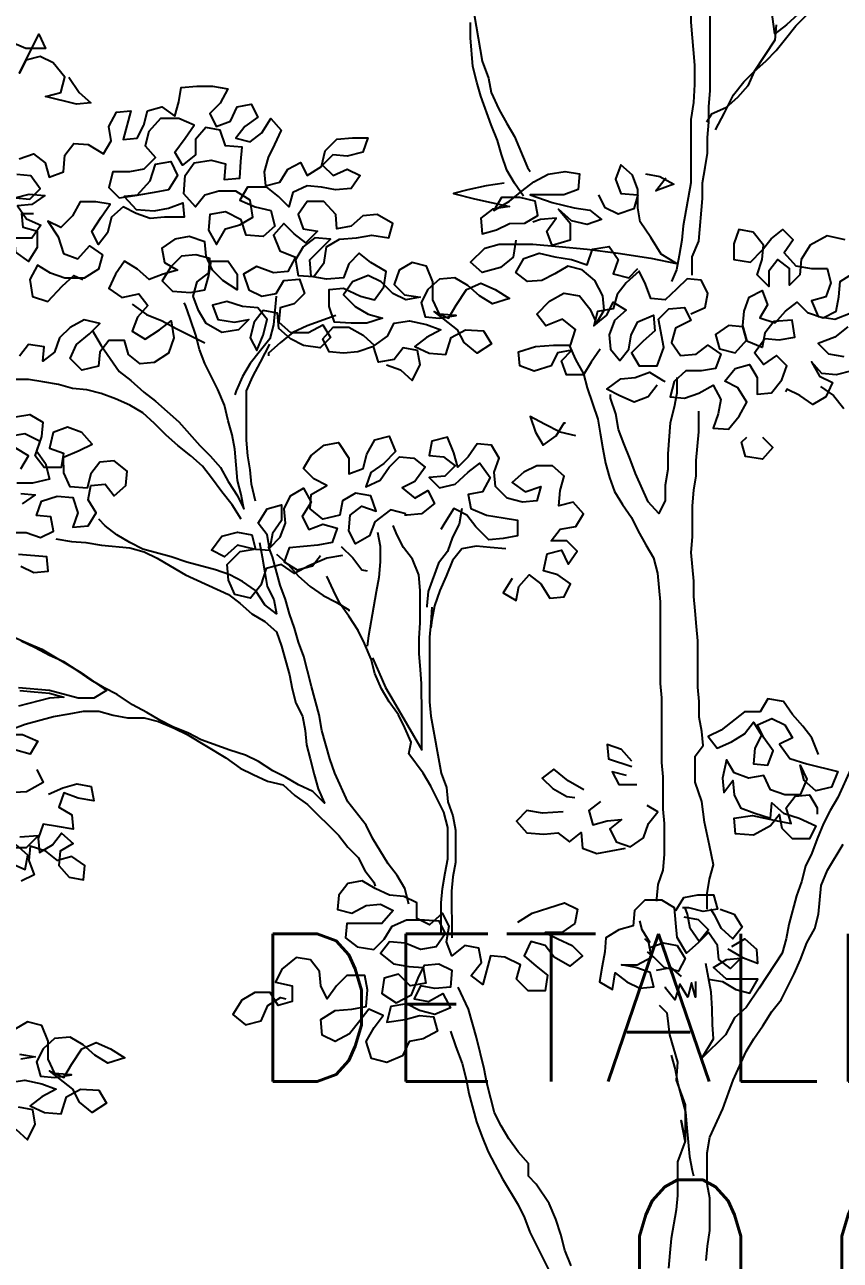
# Model space of a CAD drawing. Header units: metres. Extents: x 750563 to 756046, y 4495933 to 4497284.
# Drawn here: x 755685.265 to 755685.887, y 4496156.927 to 4496157.869 of the extents above; entities that cross this region are included whole.
import ezdxf
from ezdxf import colors
from ezdxf.entities.mleader import LeaderData, LeaderLine
from ezdxf.math import Vec2, Vec3

# ---------------------------------------------------------------- set-up
doc = ezdxf.new("R2010")
doc.units = ezdxf.units.M
doc.layers.add('00_DETALLES', color=7, linetype='Continuous', true_color=0xe0f0d1)
doc.layers.add('00_TEXTO DETALLES', color=7, linetype='Continuous')
doc.styles.get("Standard").update_dxf_attribs({"font": 'simplex.shx'})

# ---------------------------------------------------------------- blocks, each defined once
blk = doc.blocks.new('Arbol21')
for points in [[(-0.279, 5.408), (-0.2641, 5.3191), (-0.2518, 5.287), (-0.2468, 5.2598), (-0.2319, 5.2277), (-0.2171, 5.2005), (-0.2022, 5.1758), (-0.1775, 5.1165), (-0.1725, 5.1091)], [(-0.1848, 5.0621), (-0.2021, 5.0868), (-0.217, 5.1115), (-0.2269, 5.1412), (-0.2343, 5.1684), (-0.2467, 5.198), (-0.2665, 5.2524), (-0.274, 5.2795), (-0.2814, 5.3092), (-0.2864, 5.3635), (-0.2864, 5.3932)], [(0.1606, 5.663), (0.1606, 5.6333), (0.1532, 5.6037), (0.1459, 5.5765), (0.1409, 5.5468), (0.1385, 5.5122), (0.1336, 5.4578), (0.1337, 5.3936), (0.1412, 5.312), (0.1412, 5.275), (0.1387, 5.2404), (0.1338, 5.2082), (0.1339, 5.0872), (0.1192, 5.0056), (0.1167, 4.9784), (0.1118, 4.9487), (0.1069, 4.9216), (0.097, 4.8993)], [(0.1366, 4.9117), (0.1365, 4.9463), (0.1489, 4.976), (0.1562, 5.0575), (0.1562, 5.0872), (0.1611, 5.1168), (0.166, 5.144), (0.166, 5.1737), (0.1684, 5.2033), (0.1684, 5.233), (0.1709, 5.2626), (0.1706, 5.5098), (0.1755, 5.5394), (0.1829, 5.5666), (0.1854, 5.5938), (0.1903, 5.621), (0.2002, 5.6482), (0.2026, 5.6605)], [(0.1808, 5.1885), (0.1981, 5.2207), (0.2153, 5.2553), (0.2351, 5.28), (0.2548, 5.2998), (0.2771, 5.3196), (0.2968, 5.3394), (0.3141, 5.3616), (0.3338, 5.3864), (0.3536, 5.4061), (0.3758, 5.4259), (0.3956, 5.4457), (0.4128, 5.468), (0.3388, 5.4086), (0.3165, 5.3888), (0.2943, 5.3715), (0.2893, 5.4036), (0.2943, 5.4333), (0.2967, 5.4629), (0.2966, 5.5297), (0.2991, 5.5519)], [(-1.052, 5.289), (-1.0322, 5.2594), (-1.0099, 5.2396), (-1.0371, 5.2371), (-1.0964, 5.2519), (-1.0668, 5.2593), (-1.0594, 5.289), (-1.0817, 5.3162), (-1.1064, 5.3285), (-1.1336, 5.3211), (-1.1459, 5.2963), (-1.1089, 5.3705), (-1.0965, 5.3433), (-1.1336, 5.3433), (-1.1682, 5.3581)], [(0.2968, 5.3888), (0.2943, 5.3591), (0.2548, 5.2998), (0.2425, 5.2726), (0.2228, 5.2503), (0.2005, 5.2305), (0.1734, 5.2182), (0.1635, 5.2033)], [(-0.4465, 4.7406), (-0.4193, 4.7308), (-0.397, 4.711), (-0.3822, 4.7407), (-0.3872, 4.7679), (-0.4144, 4.7728), (-0.4317, 4.7505), (-0.4613, 4.7456), (-0.4712, 4.7752), (-0.5009, 4.7653), (-0.5281, 4.7628), (-0.5552, 4.7653), (-0.5676, 4.79), (-0.5479, 4.8122), (-0.5182, 4.8122), (-0.491, 4.7974), (-0.4688, 4.7777), (-0.4441, 4.795), (-0.4317, 4.8197), (-0.4021, 4.8247), (-0.3699, 4.8173), (-0.3427, 4.8075), (-0.3699, 4.7926), (-0.3921, 4.7753), (-0.3649, 4.763), (-0.3328, 4.7605), (-0.323, 4.7927), (-0.2958, 4.8075), (-0.2612, 4.8051), (-0.2463, 4.7804), (-0.2735, 4.763), (-0.2982, 4.7828), (-0.3106, 4.8075), (-0.3551, 4.8421), (-0.3279, 4.8297), (-0.3131, 4.8544), (-0.2934, 4.8841), (-0.2662, 4.8965), (-0.239, 4.8842), (-0.2118, 4.8669), (-0.2439, 4.857), (-0.2687, 4.8718), (-0.2909, 4.8915), (-0.3157, 4.9063), (-0.3453, 4.9038), (-0.3675, 4.8841), (-0.3799, 4.8593), (-0.3724, 4.8322), (-0.3452, 4.8297), (-0.3131, 4.8347), (-0.3452, 4.8371), (-0.3576, 4.8643), (-0.3577, 4.8989), (-0.37, 4.9285), (-0.3972, 4.9359), (-0.4219, 4.9211), (-0.4318, 4.8939), (-0.412, 4.8741), (-0.3823, 4.8692), (-0.4095, 4.8642), (-0.4342, 4.8766), (-0.4565, 4.8988), (-0.4812, 4.9111), (-0.5109, 4.8987), (-0.5282, 4.874), (-0.5059, 4.8518), (-0.4812, 4.837), (-0.454, 4.8296), (-0.4836, 4.8197), (-0.5133, 4.8197), (-0.5454, 4.8221), (-0.5553, 4.8518), (-0.5553, 4.8839), (-0.5282, 4.8864), (-0.496, 4.8716), (-0.4688, 4.8642), (-0.4516, 4.8889), (-0.4466, 4.9186), (-0.4763, 4.9358), (-0.4986, 4.9531), (-0.5183, 4.9333), (-0.5282, 4.9061), (-0.5603, 4.9036), (-0.59, 4.9086), (-0.5925, 4.9407), (-0.553, 4.9803), (-0.5826, 4.9827), (-0.6048, 4.9654), (-0.6196, 4.9407), (-0.6147, 4.911), (-0.585, 4.9086), (-0.5653, 4.9358), (-0.5604, 4.9654), (-0.5357, 4.9803), (-0.5035, 4.9828), (-0.4739, 4.9877), (-0.4418, 4.9828), (-0.4344, 5.01), (-0.464, 5.0273), (-0.4912, 5.0248), (-0.5134, 5.005), (-0.5406, 5), (-0.5431, 5.0272), (-0.5654, 5.0519), (-0.5975, 5.0519), (-0.6148, 5.0272), (-0.6049, 5), (-0.5777, 4.9951), (-0.5999, 4.9728), (-0.6222, 4.9901), (-0.642, 5.0098), (-0.6617, 4.9876), (-0.6493, 4.9579), (-0.6197, 4.9456), (-0.6345, 4.9184), (-0.6616, 4.9159), (-0.6938, 4.9282), (-0.7185, 4.9134), (-0.7086, 4.8837), (-0.6838, 4.8714), (-0.6567, 4.8764), (-0.6419, 4.9011), (-0.6122, 4.9036), (-0.6023, 4.8764), (-0.622, 4.8566), (-0.6492, 4.8492), (-0.6517, 4.822), (-0.6294, 4.8023), (-0.5948, 4.8023), (-0.5676, 4.8171), (-0.5528, 4.7924), (-0.5725, 4.7727), (-0.6047, 4.7776), (-0.6294, 4.7899), (-0.6517, 4.8097), (-0.6542, 4.8393), (-0.6813, 4.8442), (-0.6986, 4.822), (-0.706, 4.7923), (-0.6936, 4.7676), (-0.6813, 4.7973), (-0.6739, 4.8269), (-0.6912, 4.8492), (-0.7209, 4.8516), (-0.7506, 4.8615), (-0.7777, 4.854), (-0.7678, 4.8268), (-0.7357, 4.8219), (-0.7085, 4.8269), (-0.7283, 4.8071), (-0.7604, 4.8021), (-0.7901, 4.8194), (-0.8049, 4.8441), (-0.8148, 4.8713), (-0.8074, 4.8985), (-0.7852, 4.9158), (-0.7828, 4.943), (-0.8099, 4.9504), (-0.8371, 4.9479), (-0.8569, 4.9281), (-0.8741, 4.9009), (-0.8544, 4.8811), (-0.8198, 4.8787), (-0.7926, 4.8837), (-0.7852, 4.9109), (-0.7803, 4.938), (-0.7482, 4.9381), (-0.7308, 4.9134), (-0.7308, 4.8837), (-0.758, 4.901), (-0.7778, 4.9207), (-0.7902, 4.9479), (-0.7927, 4.9751), (-0.8223, 4.985), (-0.8495, 4.98), (-0.8742, 4.9627), (-0.8692, 4.9355), (-0.8445, 4.9207), (-0.8717, 4.9132), (-0.8989, 4.9033), (-0.9211, 4.9231), (-0.9458, 4.9379), (-0.9631, 4.9132), (-0.9755, 4.886), (-0.9507, 4.8687), (-0.9186, 4.8761), (-0.9013, 4.8539), (-0.921, 4.8316), (-0.9309, 4.8045), (-0.9062, 4.7897), (-0.879, 4.807), (-0.8568, 4.8243), (-0.8518, 4.7922), (-0.8617, 4.7625), (-0.8888, 4.7452), (-0.916, 4.7427), (-0.9383, 4.76), (-0.9457, 4.7871), (-0.9754, 4.7871), (-0.9926, 4.7649), (-0.9951, 4.7377), (-1.0272, 4.7302), (-1.0495, 4.7525), (-1.0371, 4.7796), (-1.0124, 4.7994), (-0.9927, 4.8192), (-1.0224, 4.8266), (-1.0495, 4.8118), (-1.0693, 4.792), (-1.0791, 4.7648), (-1.1014, 4.7475), (-1.0989, 4.7746), (-1.1286, 4.7796), (-1.1459, 4.7573)], [(-1.1535, 5.0588), (-1.1264, 5.0563), (-1.1066, 5.0761), (-1.1239, 5.1008), (-1.1511, 5.1033)], [(-1.1462, 5.1329), (-1.119, 5.1428), (-1.0968, 5.1256), (-1.0893, 5.0984), (-1.0622, 5.1083), (-1.0597, 5.1404), (-1.0424, 5.1627), (-1.0152, 5.1602), (-0.9856, 5.143), (-0.9708, 5.1677), (-0.9757, 5.1949), (-0.9609, 5.2221), (-0.9338, 5.2246), (-0.9485, 5.1702), (-0.9214, 5.1727), (-0.909, 5.1974), (-0.9016, 5.2246), (-0.8745, 5.232), (-0.8497, 5.2148), (-0.8423, 5.2419), (-0.8374, 5.2691), (-0.8078, 5.2716), (-0.7781, 5.2717), (-0.7485, 5.2667), (-0.7633, 5.2395), (-0.783, 5.2198), (-0.7706, 5.1951), (-0.7435, 5.205), (-0.7311, 5.2322), (-0.7039, 5.2371), (-0.6916, 5.2124), (-0.7163, 5.1951), (-0.7335, 5.1728), (-0.7063, 5.1655), (-0.6841, 5.1828), (-0.6668, 5.21), (-0.6471, 5.1878), (-0.6594, 5.1606), (-0.6717, 5.1358), (-0.6791, 5.1086), (-0.6766, 5.0815), (-0.6494, 5.0889), (-0.6346, 5.1136), (-0.6099, 5.126), (-0.5976, 5.1013), (-0.5704, 5.1186), (-0.563, 5.1483), (-0.5408, 5.1706), (-0.5111, 5.1731), (-0.4815, 5.1731), (-0.4913, 5.1459), (-0.521, 5.1384), (-0.5482, 5.1409), (-0.5679, 5.1211), (-0.5481, 5.1014), (-0.521, 5.1137), (-0.4962, 5.1014), (-0.5135, 5.0767), (-0.5432, 5.0742), (-0.5704, 5.0791), (-0.5975, 5.0815), (-0.6247, 5.0692), (-0.6321, 5.042), (-0.6519, 5.0617), (-0.6741, 5.079), (-0.7112, 5.079), (-0.726, 5.0542), (-0.6963, 5.0419), (-0.6667, 5.0345), (-0.6592, 5.0049), (-0.6815, 4.9851), (-0.7136, 4.9875), (-0.7235, 5.0172), (-0.7532, 5.032), (-0.7828, 5.027), (-0.7853, 4.9973), (-0.7704, 4.9702), (-0.7531, 4.9998), (-0.726, 5.0073), (-0.7013, 5.0221), (-0.7062, 5.0543), (-0.7334, 5.0715), (-0.7656, 5.0715), (-0.7927, 5.0641), (-0.81, 5.0418), (-0.8323, 5.0665), (-0.8298, 5.1011), (-0.8126, 5.1258), (-0.7805, 5.1308), (-0.7533, 5.1234), (-0.7557, 5.0938), (-0.7261, 5.0962), (-0.7236, 5.1284), (-0.7212, 5.1556), (-0.7533, 5.158), (-0.7632, 5.1877), (-0.7904, 5.1926), (-0.8101, 5.1703), (-0.8101, 5.1407), (-0.8348, 5.1209), (-0.8497, 5.1456), (-0.8299, 5.1728), (-0.8126, 5.1975), (-0.8423, 5.2098), (-0.8769, 5.2098), (-0.8991, 5.1851), (-0.9065, 5.1579), (-0.8867, 5.1356), (-0.9089, 5.1134), (-0.9361, 5.1084), (-0.9682, 5.1084), (-0.9756, 5.0787), (-0.9558, 5.059), (-0.9213, 5.0639), (-0.8966, 5.0912), (-0.8867, 5.1233), (-0.8571, 5.1283), (-0.8447, 5.1011), (-0.862, 5.0739), (-0.8891, 5.0689), (-0.9188, 5.0639), (-0.946, 5.0615), (-0.9237, 5.0368), (-0.8891, 5.0343), (-0.8619, 5.0393), (-0.8347, 5.0492), (-0.8322, 5.022), (-0.8693, 5.022), (-0.8965, 5.0195), (-0.9237, 5.0293), (-0.9484, 5.0417), (-0.9706, 5.0219), (-0.978, 4.9922), (-0.9953, 4.97), (-1.0077, 4.9947), (-0.9904, 5.0219), (-0.9731, 5.0466), (-1.0003, 5.0515), (-1.03, 5.0515), (-1.0448, 5.0243), (-1.067, 5.002), (-1.0917, 5.0144), (-1.0719, 4.9847), (-1.062, 4.9526), (-1.0348, 4.9427), (-1.0126, 4.9675), (-0.9879, 4.9502), (-0.9953, 4.923), (-1.0224, 4.9057), (-1.0595, 4.9057), (-1.0867, 4.9155), (-1.1114, 4.9303), (-1.1262, 4.9031), (-1.1212, 4.871), (-1.0916, 4.8611), (-1.0644, 4.8908), (-1.0422, 4.9106), (-1.0249, 4.9032)], [(-1.1571, 5.0585), (-1.1275, 5.0659), (-1.0978, 5.0635), (-1.1225, 5.0461), (-1.1497, 5.0436), (-1.1324, 5.0189), (-1.1052, 5.0066), (-1.1225, 4.9819), (-1.1571, 4.9819)], [(-0.2317, 4.9707), (-0.1674, 4.9707), (-0.118, 4.9658), (-0.0636, 4.9609), (-0.0043, 4.9536), (0.0575, 4.9437), (0.1069, 4.9339), (0.0772, 4.9512), (0.0574, 4.9833), (0.0376, 5.0129), (0.0327, 5.0401), (0.0326, 5.0747), (0.0227, 5.1019), (0.0005, 5.1216), (-0.0094, 5.0944), (0.0005, 5.0673), (0.0326, 5.0648), (0.0253, 5.0376), (-0.0044, 5.0277), (-0.0291, 5.04), (-0.0415, 5.0647)], [(-0.2219, 5.0868), (-0.2565, 5.0819), (-0.2911, 5.0744), (-0.3183, 5.067), (-0.2787, 5.0571), (-0.2466, 5.0497), (-0.212, 5.0424), (-0.2441, 5.0374), (-0.2663, 5.0201), (-0.2638, 4.9904), (-0.2367, 4.9978), (-0.212, 5.0102), (-0.1823, 5.0103), (-0.1576, 5.0251), (-0.1626, 5.0523), (-0.1922, 5.0597), (-0.2268, 5.0596), (-0.2416, 5.0349), (-0.212, 5.0522), (-0.1873, 5.072), (-0.1651, 5.0893), (-0.1379, 5.1042), (-0.1058, 5.1092), (-0.0786, 5.1043), (-0.081, 5.0746), (-0.1082, 5.0647), (-0.1725, 5.0646), (-0.1304, 5.0498), (-0.0884, 5.04), (-0.0588, 5.0351), (-0.0365, 5.0178), (-0.0637, 5.0079), (-0.0933, 5.0153), (-0.1181, 5.0375), (-0.0958, 5.0103), (-0.0958, 4.9782), (-0.1304, 4.9683), (-0.1403, 4.9955), (-0.123, 5.0202), (-0.1527, 5.0177), (-0.1675, 5.0127)], [(0.0474, 5.1044), (0.0746, 5.0995), (0.1018, 5.0847), (0.0672, 5.0723), (0.0845, 5.0945), (0.087, 5.097)], [(-1.1559, 4.9822), (-1.1534, 4.955), (-1.1287, 4.9377), (-1.1114, 4.9649), (-1.1115, 4.9946), (-1.1387, 5.002), (-1.1412, 5.0291), (-1.1189, 5.0292)], [(0.1342, 4.8376), (0.1613, 4.8499), (0.1663, 4.8771), (0.1539, 4.9018), (0.1267, 4.9043), (0.1069, 4.8845), (0.0847, 4.8647), (0.0575, 4.8671), (0.0476, 4.8943), (0.0352, 4.919), (0.0106, 4.8968), (-0.0067, 4.8745), (-0.0141, 4.8473), (-0.0438, 4.8423), (-0.0512, 4.8151), (-0.0265, 4.8349), (-0.0141, 4.8597), (0.0106, 4.8449), (-0.0116, 4.8251), (-0.0215, 4.7979), (-0.019, 4.7707), (-0.0017, 4.7485), (0.0156, 4.7707), (0.0205, 4.7979), (0.0329, 4.8226), (0.0625, 4.835), (0.065, 4.8054), (0.0428, 4.7856), (0.0206, 4.7633), (0.0354, 4.7386), (0.07, 4.7386), (0.0823, 4.7733), (0.0724, 4.8276), (0.0922, 4.8474), (0.1218, 4.8499), (0.1342, 4.8252), (0.1045, 4.8103), (0.0972, 4.7832), (0.1145, 4.7585), (0.1441, 4.761), (0.1664, 4.7783), (0.1911, 4.761), (0.1812, 4.7338), (0.154, 4.7288), (0.1244, 4.7288), (0.1022, 4.709), (0.0948, 4.6794), (0.122, 4.6769), (0.1491, 4.6868), (0.1763, 4.7017), (0.1912, 4.6745), (0.1862, 4.6473), (0.1764, 4.6201), (0.206, 4.6177), (0.2258, 4.6424), (0.2406, 4.6696), (0.2233, 4.6968), (0.1985, 4.7091), (0.2183, 4.7338), (0.2455, 4.7413), (0.2603, 4.7166), (0.2603, 4.6845), (0.2875, 4.687), (0.3073, 4.7117), (0.3171, 4.7389), (0.2973, 4.7586), (0.2726, 4.7413), (0.2553, 4.7635), (0.2751, 4.7907), (0.3023, 4.7883), (0.3319, 4.7933), (0.3269, 4.8254), (0.2923, 4.8229), (0.2751, 4.8006), (0.2701, 4.7734), (0.2405, 4.7858), (0.233, 4.8129), (0.2059, 4.8154), (0.1812, 4.7981), (0.1886, 4.7709), (0.2183, 4.7635), (0.2405, 4.7882), (0.233, 4.8154), (0.2355, 4.8426), (0.2453, 4.8698), (0.27, 4.8822), (0.28, 4.855), (0.2652, 4.8303), (0.2948, 4.8204), (0.3146, 4.8427), (0.3368, 4.86), (0.3566, 4.8402), (0.3862, 4.8304), (0.4109, 4.8428), (0.4159, 4.8699), (0.4183, 4.8996), (0.443, 4.9144)], [(0.4281, 4.9787), (0.3935, 4.9861), (0.3614, 4.9687), (0.3441, 4.9415), (0.3417, 4.9119), (0.3219, 4.8921), (0.3219, 4.9242), (0.2996, 4.9415), (0.2824, 4.9192), (0.2824, 4.8896), (0.2601, 4.9118), (0.27, 4.9415), (0.2724, 4.9687), (0.2526, 4.9934), (0.2255, 4.9983), (0.2156, 4.9711), (0.2156, 4.9414), (0.2478, 4.9365), (0.27, 4.9588), (0.2873, 4.981), (0.3095, 4.9983), (0.3293, 4.9786), (0.312, 4.9539), (0.3343, 4.9292), (0.3639, 4.9243), (0.3936, 4.9243), (0.401, 4.8971), (0.3912, 4.8699), (0.364, 4.8625), (0.3764, 4.8328), (0.4085, 4.8279), (0.4406, 4.8403)], [(0.4332, 4.8131), (0.4085, 4.7933), (0.3764, 4.7809), (0.3962, 4.7612), (0.4259, 4.7563)], [(0.4407, 4.7291), (0.4111, 4.7217), (0.3839, 4.7241), (0.3641, 4.7463), (0.3789, 4.7192), (0.4037, 4.7068), (0.3913, 4.6796), (0.3666, 4.6648), (0.3419, 4.6821), (0.3172, 4.6944), (0.3147, 4.6894)], [(-0.1996, 4.9781), (-0.2045, 4.946), (-0.2292, 4.9262), (-0.2638, 4.9163), (-0.286, 4.936), (-0.2589, 4.9632), (-0.2317, 4.9707)], [(-0.0388, 4.7707), (-0.056, 4.7459), (-0.0708, 4.7212), (-0.103, 4.7212), (-0.1129, 4.7484), (-0.0931, 4.7682), (-0.1203, 4.7632), (-0.1326, 4.7385), (-0.1647, 4.7285), (-0.1919, 4.7384), (-0.1944, 4.7656), (-0.1623, 4.7755), (-0.1277, 4.778), (-0.0956, 4.778), (-0.0857, 4.8077), (-0.1105, 4.8274), (-0.1426, 4.8151), (-0.1599, 4.8373), (-0.1352, 4.862), (-0.108, 4.8769), (-0.0784, 4.872), (-0.0586, 4.8473), (-0.0462, 4.8201), (-0.0314, 4.8448), (-0.0339, 4.872), (-0.0488, 4.9016), (-0.0735, 4.9214), (-0.1007, 4.9288), (-0.1254, 4.9139), (-0.1501, 4.9015), (-0.1773, 4.8991), (-0.1995, 4.9163), (-0.1847, 4.9435), (-0.1551, 4.9534), (-0.1254, 4.9461), (-0.0933, 4.9411), (-0.0636, 4.9313), (-0.0538, 4.9609), (-0.0216, 4.9659), (-0.0043, 4.9412), (-0.0142, 4.914), (0.0155, 4.9066), (0.0328, 4.924)], [(-1.0075, 4.8069), (-0.9902, 4.7772), (-0.9555, 4.7278), (-0.9333, 4.7105), (-0.9086, 4.6883), (-0.8863, 4.6711), (-0.8418, 4.6316), (-0.8022, 4.5871), (-0.7824, 4.5674), (-0.7626, 4.5451), (-0.7478, 4.518), (-0.7304, 4.4908), (-0.7181, 4.4661), (-0.723, 4.4933), (-0.7305, 4.5204), (-0.7355, 4.5798), (-0.7404, 4.6069), (-0.7479, 4.6341), (-0.7553, 4.6638), (-0.7677, 4.6934), (-0.7925, 4.7428), (-0.8024, 4.77), (-0.8098, 4.7972), (-0.8197, 4.8268), (-0.8296, 4.854), (-0.8321, 4.8589)], [(-0.9309, 4.8564), (-0.9037, 4.8366), (-0.8741, 4.8243), (-0.8469, 4.8095), (-0.7925, 4.7823)], [(-0.6567, 4.8714), (-0.6615, 4.8171), (-0.6689, 4.7899), (-0.6862, 4.7676), (-0.706, 4.7429), (-0.7208, 4.7182), (-0.7331, 4.691), (-0.7356, 4.6835)], [(-0.5429, 4.8345), (-0.5973, 4.8146), (-0.6245, 4.8023), (-0.6492, 4.7825), (-0.6714, 4.7627), (-0.6714, 4.7577)], [(-0.6958, 4.4809), (-0.7033, 4.5131), (-0.7058, 4.5402), (-0.7107, 4.5674), (-0.7132, 4.5971), (-0.7133, 4.691), (-0.701, 4.7182), (-0.6862, 4.7454), (-0.6689, 4.78)], [(-0.0981, 4.778), (-0.0857, 4.7509), (-0.0708, 4.7237), (-0.0634, 4.6965), (-0.0436, 4.6372), (-0.0386, 4.61), (-0.0336, 4.5804), (-0.0287, 4.5532), (-0.0212, 4.526), (-0.0113, 4.4989), (0.0035, 4.4742), (0.0209, 4.4495), (0.0332, 4.4248), (0.0481, 4.3976), (0.0629, 4.3729), (0.0704, 4.3433), (0.0754, 4.2889), (0.0755, 4.1332), (0.078, 4.106), (0.0781, 3.9825), (0.0806, 3.9553), (0.0807, 3.8935), (0.0832, 3.8663), (0.0832, 3.807), (0.0808, 3.7773), (0.0709, 3.7502), (0.0685, 3.723), (0.0685, 3.718)], [(-0.723, 4.4463), (-0.7403, 4.4735), (-0.7601, 4.4982), (-0.7799, 4.5253), (-0.7972, 4.5476), (-0.8195, 4.5673), (-0.8442, 4.5871), (-0.8665, 4.6068), (-0.8887, 4.629), (-0.911, 4.6488), (-0.9357, 4.6636), (-0.9629, 4.6759), (-0.9901, 4.6858), (-1.0173, 4.6932), (-1.0445, 4.6956), (-1.0717, 4.703), (-1.1013, 4.7079), (-1.1285, 4.7128), (-1.1903, 4.7128), (-1.2175, 4.7029), (-1.2273, 4.6955)], [(0.07, 4.7016), (0.0528, 4.6793), (0.0256, 4.6694), (-0.0016, 4.6817), (-0.0263, 4.6941), (0.0008, 4.7139), (0.028, 4.7164), (0.0552, 4.7263), (0.0799, 4.7115), (0.0849, 4.709)], [(0.1071, 4.7164), (0.1071, 4.6868), (0.1022, 4.6596), (0.0948, 4.6299), (0.0899, 4.5706), (0.09, 4.541), (0.085, 4.5113), (0.0851, 4.4817), (0.0727, 4.4569), (0.0529, 4.4792), (0.0282, 4.5335), (0.0183, 4.5607), (0.0059, 4.5903), (-0.004, 4.6175), (-0.009, 4.6471), (-0.0189, 4.6768), (-0.0189, 4.6842)], [(0.3814, 4.6994), (0.4061, 4.6821), (0.4259, 4.6574)], [(0.4389, 3.9704), (0.4143, 3.916), (0.3995, 3.8913), (0.3871, 3.8666), (0.3748, 3.8369), (0.3649, 3.8097), (0.3526, 3.785), (0.3452, 3.7554), (0.3354, 3.7282), (0.3206, 3.6738), (0.3157, 3.6466), (0.3083, 3.6194), (0.2639, 3.5526), (0.2639, 3.5526), (0.2392, 3.5155), (0.217, 3.4958), (0.1997, 3.4636), (0.1552, 3.4191), (0.1774, 3.4562), (0.175, 3.4834), (0.1749, 3.513), (0.1724, 3.5451), (0.1625, 3.5995)], [(-1.143, 4.357), (-1.1183, 4.3446), (-1.0911, 4.3471), (-1.0936, 4.3743), (-1.148, 4.3792)], [(-1.1628, 4.4212), (-1.1332, 4.4212), (-1.106, 4.4114), (-1.0813, 4.4237), (-1.0863, 4.4509), (-1.1134, 4.4534), (-1.1036, 4.4806), (-1.0739, 4.4905), (-1.0443, 4.488), (-1.0344, 4.4584), (-1.0442, 4.4312), (-1.0146, 4.4337), (-0.9998, 4.4584), (-1.0146, 4.4831), (-1.0097, 4.5103), (-0.9825, 4.5128), (-0.9652, 4.4906), (-0.943, 4.5104), (-0.9405, 4.5376), (-0.9653, 4.5573), (-0.9925, 4.5548), (-1.0097, 4.5325), (-1.0171, 4.5054), (-1.0492, 4.5078), (-1.0616, 4.535), (-1.0617, 4.5646), (-1.032, 4.577), (-1.0073, 4.5894), (-1.0271, 4.6116), (-1.0543, 4.6215), (-1.0815, 4.6116), (-1.0889, 4.5819), (-1.0617, 4.572), (-1.0666, 4.5449), (-1.0987, 4.5448), (-1.116, 4.567), (-1.1062, 4.5942), (-1.1358, 4.609), (-1.1655, 4.6041)], [(-1.1532, 4.6412), (-1.126, 4.6461), (-1.1013, 4.6313), (-1.1037, 4.6041), (-1.1136, 4.5769), (-1.0962, 4.5522), (-1.0888, 4.5226), (-1.1209, 4.5151), (-1.1506, 4.5151)], [(-1.1432, 4.5423), (-1.1284, 4.567), (-1.1531, 4.5818)], [(-1.1431, 4.4954), (-1.116, 4.4929), (-1.1407, 4.4756)], [(-0.0856, 4.6051), (-0.1152, 4.6124), (-0.1449, 4.6272), (-0.1721, 4.642), (-0.1622, 4.6124), (-0.1473, 4.5877), (-0.1226, 4.605), (-0.1078, 4.6298), (-0.1053, 4.6298)], [(0.1649, 3.7033), (0.1648, 3.7329), (0.1698, 3.7601), (0.1771, 3.7873), (0.1697, 3.8244), (0.1598, 3.8689), (0.1548, 3.9084), (0.1424, 3.9454), (0.1424, 3.9949), (0.1572, 4.0147), (0.1547, 4.0418), (0.1497, 4.069), (0.1497, 4.0987), (0.1472, 4.1259), (0.1471, 4.2148), (0.1446, 4.242), (0.1421, 4.2717), (0.1396, 4.2988), (0.1396, 4.3285), (0.1346, 4.3829), (0.137, 4.4125), (0.137, 4.4718), (0.1394, 4.5015), (0.1443, 4.5287), (0.1443, 4.5583), (0.1492, 4.6127), (0.1492, 4.6522)], [(-0.4092, 4.4565), (-0.4388, 4.4639), (-0.4684, 4.4416), (-0.4783, 4.4144), (-0.5055, 4.3996), (-0.5179, 4.4243), (-0.5154, 4.4539), (-0.4932, 4.4712), (-0.466, 4.4614), (-0.4759, 4.491), (-0.5056, 4.4959), (-0.5303, 4.4811), (-0.5352, 4.4539), (-0.5673, 4.4465), (-0.592, 4.4662), (-0.5896, 4.4934), (-0.5599, 4.5107), (-0.5847, 4.5231), (-0.6045, 4.5428), (-0.5897, 4.5675), (-0.565, 4.5873), (-0.5378, 4.5923), (-0.518, 4.5627), (-0.518, 4.533), (-0.4908, 4.5429), (-0.4834, 4.5701), (-0.4686, 4.5973), (-0.4414, 4.6047), (-0.429, 4.5751), (-0.4512, 4.5528), (-0.4759, 4.5355), (-0.4858, 4.5083), (-0.4586, 4.5207), (-0.4414, 4.5454), (-0.4216, 4.5652), (-0.3944, 4.5628), (-0.3722, 4.5455), (-0.3919, 4.5183), (-0.4166, 4.5059), (-0.3919, 4.4862), (-0.3672, 4.501), (-0.3548, 4.4763), (-0.3795, 4.4565), (-0.4067, 4.454), (-0.4116, 4.454)], [(-0.2064, 4.3331), (-0.2237, 4.3059), (-0.1989, 4.2911), (-0.194, 4.3183), (-0.1743, 4.3406), (-0.152, 4.3233), (-0.1347, 4.2961), (-0.1075, 4.2986), (-0.0952, 4.3233), (-0.1199, 4.3406), (-0.1471, 4.348), (-0.1397, 4.3801), (-0.1125, 4.3876), (-0.1002, 4.3604), (-0.0829, 4.3851), (-0.1027, 4.4049), (-0.1323, 4.4048), (-0.115, 4.4271), (-0.0854, 4.4321), (-0.0706, 4.4568), (-0.0904, 4.479), (-0.1176, 4.4716), (-0.1151, 4.5012), (-0.1077, 4.5284), (-0.13, 4.5482), (-0.1596, 4.5482), (-0.1843, 4.5358), (-0.2066, 4.516), (-0.1818, 4.4987), (-0.1522, 4.5086), (-0.1596, 4.4814), (-0.1868, 4.4789), (-0.2164, 4.4863), (-0.2387, 4.5085), (-0.2412, 4.5357), (-0.2313, 4.5629), (-0.2462, 4.5876), (-0.2734, 4.5901), (-0.2906, 4.5653), (-0.3104, 4.5455), (-0.3178, 4.5727), (-0.3302, 4.6024), (-0.3599, 4.5949), (-0.3648, 4.5677), (-0.3376, 4.5653), (-0.3153, 4.548), (-0.3351, 4.5282), (-0.3647, 4.5257), (-0.3449, 4.506), (-0.3153, 4.5134), (-0.2906, 4.5357), (-0.2684, 4.553), (-0.2486, 4.5258), (-0.2634, 4.4986), (-0.2906, 4.4937), (-0.2856, 4.4665), (-0.2559, 4.4542), (-0.2238, 4.4492), (-0.1966, 4.4443), (-0.1966, 4.4147), (-0.2238, 4.4097), (-0.2509, 4.4072), (-0.2757, 4.4319), (-0.293, 4.4541), (-0.3177, 4.4665), (-0.335, 4.4393), (-0.3424, 4.4269)], [(0.2703, 4.6029), (0.2901, 4.5832), (0.2703, 4.5609), (0.2382, 4.5658), (0.2308, 4.593), (0.2406, 4.6029)], [(-0.5302, 4.3773), (-0.5598, 4.3723), (-0.5944, 4.3575), (-0.6216, 4.3426), (-0.6463, 4.3599), (-0.6759, 4.3525), (-0.6858, 4.3203), (-0.7056, 4.2956), (-0.7352, 4.303), (-0.7476, 4.3301), (-0.7501, 4.3598), (-0.7254, 4.3845), (-0.6982, 4.3895), (-0.7304, 4.3969), (-0.755, 4.3746), (-0.7798, 4.387), (-0.76, 4.4142), (-0.7304, 4.4216), (-0.7032, 4.4167), (-0.6958, 4.3895), (-0.6686, 4.3871), (-0.6735, 4.4167), (-0.6909, 4.4389), (-0.6736, 4.4661), (-0.6464, 4.4736), (-0.6464, 4.4439), (-0.6637, 4.4192), (-0.6686, 4.392), (-0.6488, 4.4118), (-0.639, 4.439), (-0.6415, 4.4662), (-0.6291, 4.4909), (-0.6044, 4.5057), (-0.5896, 4.4786), (-0.6068, 4.4514), (-0.5945, 4.4267), (-0.5673, 4.4366), (-0.5401, 4.4292), (-0.55, 4.402), (-0.5771, 4.397), (-0.6315, 4.392), (-0.6414, 4.3648), (-0.6166, 4.35), (-0.587, 4.3575), (-0.5722, 4.3773)], [(-0.3029, 4.4665), (-0.3078, 4.4368), (-0.3201, 4.4121), (-0.33, 4.3849), (-0.3473, 4.3626), (-0.367, 4.3083), (-0.3695, 4.2811), (-0.3694, 4.2786)], [(-0.6883, 4.4019), (-0.6834, 4.3747), (-0.6784, 4.345), (-0.6734, 4.3179), (-0.6611, 4.2932), (-0.6561, 4.266), (-0.6784, 4.2833), (-0.6957, 4.3104), (-0.7204, 4.3277), (-0.7451, 4.34), (-0.7723, 4.3499), (-0.8267, 4.3647), (-0.8564, 4.3745), (-0.9107, 4.3893), (-0.9355, 4.4016), (-0.9602, 4.4164), (-0.9825, 4.4337), (-0.9948, 4.4461)], [(-0.4732, 4.1821), (-0.4608, 4.155), (-0.4484, 4.1253), (-0.4335, 4.1006), (-0.3791, 4.0068), (-0.3791, 4.0735), (-0.3792, 4.1328), (-0.3817, 4.16), (-0.3842, 4.1896), (-0.3842, 4.2193), (-0.3818, 4.2489), (-0.3818, 4.3107), (-0.3843, 4.3404), (-0.3967, 4.37), (-0.414, 4.3922), (-0.4264, 4.4169), (-0.4338, 4.4342)], [(-1.0763, 4.4089), (-1.0467, 4.404), (-1.0195, 4.4016), (-0.9898, 4.3966), (-0.9355, 4.3918), (-0.9083, 4.3844), (-0.8835, 4.372), (-0.8588, 4.3572), (-0.8292, 4.34), (-0.7476, 4.303), (-0.7253, 4.2857), (-0.7031, 4.2659), (-0.6783, 4.2511), (-0.6561, 4.2314), (-0.6462, 4.2042), (-0.6313, 4.1499), (-0.6263, 4.1227), (-0.6189, 4.0955), (-0.6065, 4.0708), (-0.6015, 4.0436), (-0.599, 4.0164), (-0.5916, 3.9893), (-0.5842, 3.9596), (-0.5767, 3.9324), (-0.5643, 3.9053), (-0.5866, 3.9275), (-0.6138, 3.9398), (-0.6385, 3.9546), (-0.6632, 3.967), (-0.6904, 3.9842), (-0.7152, 3.9966), (-0.7448, 4.0064), (-0.7992, 4.0261), (-0.8239, 4.0385), (-0.8536, 4.0508), (-0.8783, 4.0631), (-0.9031, 4.0779), (-0.9302, 4.0927), (-0.9599, 4.1125), (-0.9846, 4.1248), (-1.0094, 4.1396), (-1.0341, 4.1569), (-1.0613, 4.1742), (-1.0885, 4.1865), (-1.1157, 4.2013), (-1.1429, 4.2136)], [(-0.4635, 4.4218), (-0.4585, 4.3947), (-0.4585, 4.365), (-0.4609, 4.3354), (-0.4659, 4.3082), (-0.4708, 4.2785), (-0.4806, 4.2241), (-0.4831, 4.2044)], [(-0.4035, 3.7127), (-0.411, 3.7423), (-0.4258, 3.767), (-0.4431, 3.7892), (-0.4728, 3.8386), (-0.4852, 3.8633), (-0.5199, 3.9078), (-0.5446, 3.9621), (-0.5545, 3.9893), (-0.5694, 4.0436), (-0.5744, 4.0733), (-0.5892, 4.1277), (-0.5967, 4.1573), (-0.6041, 4.1845), (-0.614, 4.2117), (-0.6215, 4.2388), (-0.6314, 4.266), (-0.6388, 4.2932), (-0.6487, 4.3204), (-0.6636, 4.3747), (-0.671, 4.3945)], [(-0.5327, 4.3946), (-0.5104, 4.3724), (-0.4931, 4.3501), (-0.4832, 4.3477)], [(-0.2188, 4.3899), (-0.2485, 4.3924), (-0.2756, 4.3948), (-0.3028, 4.3899), (-0.3201, 4.3676), (-0.3324, 4.3379), (-0.3448, 4.3107), (-0.3546, 4.2811), (-0.3595, 4.2539), (-0.362, 4.2391)], [(-0.6562, 4.3797), (-0.6339, 4.3599), (-0.6142, 4.3377), (-0.5919, 4.3179), (-0.5672, 4.3007), (-0.5424, 4.2883), (-0.5177, 4.2735), (-0.5177, 4.271)], [(-0.3417, 3.6559), (-0.3417, 3.7152), (-0.3393, 3.7424), (-0.3344, 3.772), (-0.3295, 3.7992), (-0.3295, 3.8585), (-0.337, 3.8882), (-0.3617, 3.9376), (-0.3766, 3.9623), (-0.4038, 3.9993), (-0.3989, 4.0216), (-0.4112, 4.0487), (-0.4236, 4.0734), (-0.4409, 4.0981), (-0.4558, 4.1228), (-0.4682, 4.1525), (-0.4756, 4.1797), (-0.488, 4.2093), (-0.5004, 4.234), (-0.5177, 4.2612), (-0.535, 4.2859), (-0.5474, 4.3106), (-0.5598, 4.3377)], [(0.163, 3.0336), (0.1655, 3.0608), (0.1704, 3.0904), (0.1703, 3.1522), (0.1653, 3.1794), (0.1653, 3.2387), (0.1702, 3.2684), (0.1949, 3.3227), (0.2146, 3.3771), (0.2393, 3.4315), (0.2541, 3.4562), (0.2713, 3.481), (0.2886, 3.5082), (0.3059, 3.5304), (0.3306, 3.5799), (0.3429, 3.6071), (0.3552, 3.6392), (0.37, 3.6664), (0.3774, 3.6936), (0.3823, 3.748), (0.3946, 3.7776), (0.4242, 3.8271)], [(-0.3596, 4.2786), (-0.362, 4.2489), (-0.3645, 4.2218), (-0.3643, 4.0982), (-0.3618, 4.071), (-0.342, 3.9623), (-0.3321, 3.9351), (-0.3296, 3.9079), (-0.3197, 3.8808), (-0.3147, 3.8536), (-0.3146, 3.7918), (-0.3196, 3.7646), (-0.322, 3.7374), (-0.3219, 3.6485)], [(-1.1602, 4.2235), (-1.133, 4.2112), (-1.1033, 4.1988), (-1.0292, 4.1544), (-0.9797, 4.1199), (-1.0044, 4.105), (-1.0341, 4.105), (-1.0884, 4.1198), (-1.1477, 4.1247)], [(-1.1453, 4.1197), (-1.1181, 4.1173), (-1.0884, 4.1148), (-1.0612, 4.1074), (-1.0884, 4.105), (-1.1477, 4.0901)], [(-1.1625, 4.0456), (-1.1353, 4.0555), (-1.081, 4.0704), (-1.0513, 4.0753), (-1.0241, 4.0803), (-0.9945, 4.0803), (-0.9673, 4.0729), (-0.9401, 4.068), (-0.908, 4.068), (-0.8808, 4.0607), (-0.8511, 4.0483), (-0.8264, 4.036), (-0.7522, 3.9916), (-0.725, 3.9718), (-0.7003, 3.9595), (-0.6731, 3.9472), (-0.6434, 3.9398), (-0.6212, 3.92), (-0.5965, 3.9028), (-0.5371, 3.8435), (-0.5198, 3.8213), (-0.5, 3.8015), (-0.4876, 3.7768), (-0.4703, 3.7546), (-0.4678, 3.7472)], [(0.3771, 3.9976), (0.3647, 4.0297), (0.3474, 4.0519), (0.3276, 4.0741), (0.3103, 4.0988), (0.2806, 4.1037), (0.2658, 4.079), (0.2362, 4.079), (0.1917, 4.0443), (0.167, 4.032), (0.1844, 4.0097), (0.2115, 4.0221), (0.2362, 4.037), (0.2535, 4.0592), (0.2684, 4.0345), (0.256, 4.0098), (0.2536, 3.9801), (0.2808, 3.9777), (0.2906, 4.0049), (0.2733, 4.0296), (0.2609, 4.0543), (0.2881, 4.0667), (0.3128, 4.0543), (0.3277, 4.0296), (0.303, 4.0173), (0.3228, 3.9901), (0.3549, 3.9802), (0.4142, 3.9655), (0.4019, 3.9358), (0.3722, 3.9284), (0.35, 3.9481), (0.3425, 3.9778), (0.3549, 3.9506), (0.3426, 3.9209), (0.3129, 3.9209), (0.2857, 3.9308), (0.2734, 3.9579), (0.2437, 3.953), (0.2165, 3.9628), (0.2017, 3.9875), (0.1943, 3.9529), (0.1968, 3.9257), (0.2141, 3.948), (0.2166, 3.9208), (0.2289, 3.8961), (0.2561, 3.8862), (0.2858, 3.8764), (0.2882, 3.906), (0.3105, 3.8863), (0.3402, 3.8764), (0.3723, 3.8616), (0.36, 3.8369), (0.3278, 3.8369), (0.3081, 3.8566), (0.3031, 3.8838), (0.2858, 3.8616), (0.2537, 3.8442), (0.2191, 3.8467), (0.2166, 3.8763), (0.2512, 3.8813), (0.2982, 3.8715), (0.3253, 3.8665), (0.3154, 3.8962), (0.3327, 3.9184), (0.3599, 3.9209), (0.3747, 3.8962), (0.3748, 3.8839)], [(-1.2243, 4.0183), (-1.1971, 4.0282), (-1.1699, 4.0357), (-1.1402, 4.0357), (-1.1106, 4.0234), (-1.1254, 3.9987), (-1.1526, 4.006), (-1.1773, 4.0184), (-1.1921, 3.9937), (-1.2242, 3.9961), (-1.2341, 4.0257), (-1.2342, 4.0332)], [(0.0213, 3.9849), (0.0015, 4.0071), (-0.0257, 4.017), (-0.0232, 3.9898), (0.0213, 3.975)], [(-1.0907, 3.9221), (-1.0635, 3.9345), (-1.0364, 3.9419), (-1.0092, 3.937), (-1.0042, 3.9098), (-1.0339, 3.9147), (-1.0611, 3.9246), (-1.0709, 3.8974), (-1.0462, 3.8826), (-1.0437, 3.8554), (-1.0734, 3.8603), (-1.1006, 3.8652), (-1.1104, 3.838), (-1.1079, 3.8109), (-1.0832, 3.8257), (-1.0659, 3.848), (-1.0437, 3.8282), (-1.0684, 3.8134), (-1.0708, 3.7862), (-1.051, 3.764), (-1.0238, 3.759), (-1.0214, 3.7862), (-1.0461, 3.8035), (-1.0733, 3.7961), (-1.0956, 3.8133), (-1.1252, 3.8232), (-1.1277, 3.796), (-1.1178, 3.7688), (-1.1425, 3.7565)], [(-1.1623, 3.791), (-1.1351, 3.7787), (-1.1302, 3.8059), (-1.1524, 3.8256)], [(-1.1919, 3.8207), (-1.1326, 3.8207), (-1.1104, 3.843), (-1.145, 3.8405)], [(-1.113, 3.969), (-1.1006, 3.9443), (-1.1327, 3.927), (-1.1673, 3.9245), (-1.1995, 3.9245), (-1.1797, 3.9467), (-1.1698, 3.9739), (-1.1674, 3.9764)], [(-0.0701, 3.9304), (-0.0998, 3.9477), (-0.127, 3.9699), (-0.1492, 3.9526), (-0.1294, 3.9328), (-0.1022, 3.918), (-0.0874, 3.9156)], [(0.0114, 3.9577), (-0.0158, 3.9651), (-0.0034, 3.9404), (0.0312, 3.9404)], [(-0.1096, 3.8884), (-0.1491, 3.8859), (-0.1788, 3.8908), (-0.1986, 3.871), (-0.1788, 3.8488), (-0.1466, 3.8463), (-0.1195, 3.8488), (-0.0972, 3.8316), (-0.075, 3.8489), (-0.0725, 3.8192), (-0.0453, 3.8094), (0.0091, 3.8193)], [(-0.038, 3.9082), (-0.0602, 3.8909), (-0.0528, 3.8637), (-0.0256, 3.8712), (0.0016, 3.8737), (-0.0206, 3.8563), (-0.0082, 3.8316), (0.019, 3.8218), (0.0437, 3.8391), (0.0535, 3.8663), (0.0708, 3.8885), (0.051, 3.9009)], [(-1.1528, 3.2835), (-1.1305, 3.2637), (-1.1157, 3.2934), (-1.1207, 3.3206), (-1.1479, 3.3255)], [(-1.1652, 3.3724), (-1.1356, 3.3774), (-1.1034, 3.37), (-1.0762, 3.3602), (-1.1034, 3.3453), (-1.1256, 3.328), (-1.0984, 3.3157), (-1.0663, 3.3132), (-1.0565, 3.3454), (-1.0293, 3.3602), (-0.9947, 3.3578), (-0.9798, 3.3331), (-1.007, 3.3157), (-1.0317, 3.3355), (-1.0441, 3.3602), (-1.0886, 3.3947), (-1.0614, 3.3824), (-1.0466, 3.4071), (-1.0269, 3.4368), (-0.9997, 3.4492), (-0.9725, 3.4369), (-0.9453, 3.4196), (-0.9774, 3.4097), (-1.0022, 3.4245), (-1.0244, 3.4442), (-1.0491, 3.459), (-1.0788, 3.4565), (-1.101, 3.4367), (-1.1134, 3.412), (-1.1059, 3.3848), (-1.0787, 3.3824), (-1.0466, 3.3874), (-1.0787, 3.3898), (-1.0911, 3.417), (-1.0911, 3.4516), (-1.1035, 3.4812), (-1.1307, 3.4886), (-1.1554, 3.4738)], [(-1.1455, 3.4268), (-1.1158, 3.4219), (-1.143, 3.4169)], [(-0.1959, 3.6782), (-0.1687, 3.6956), (-0.1366, 3.7055), (-0.107, 3.7154), (-0.0823, 3.7031), (-0.0872, 3.6759), (-0.1119, 3.6586), (-0.144, 3.6585), (-0.1193, 3.6462), (-0.0921, 3.6339), (-0.0723, 3.6141), (-0.097, 3.5943), (-0.1267, 3.6116), (-0.144, 3.6338), (-0.1712, 3.6412), (-0.1835, 3.614), (-0.1612, 3.5943), (-0.139, 3.577), (-0.1439, 3.5473), (-0.176, 3.5473), (-0.1983, 3.5695), (-0.1909, 3.5967), (-0.2206, 3.6115), (-0.2477, 3.6139), (-0.2625, 3.5596), (-0.2848, 3.5768), (-0.265, 3.6016), (-0.27, 3.6288), (-0.2972, 3.6337), (-0.3219, 3.6139), (-0.3318, 3.6411), (-0.3269, 3.6707), (-0.3393, 3.6954), (-0.364, 3.6732), (-0.3887, 3.6855), (-0.3887, 3.7151), (-0.4134, 3.7275), (-0.4406, 3.7299), (-0.4678, 3.7422), (-0.4925, 3.7571), (-0.5197, 3.7521), (-0.537, 3.7298), (-0.5394, 3.7026), (-0.5122, 3.6953), (-0.4851, 3.7101), (-0.4579, 3.7126), (-0.4332, 3.7003), (-0.4554, 3.6755), (-0.5221, 3.6755), (-0.5246, 3.6483), (-0.5023, 3.631), (-0.4702, 3.6261), (-0.4504, 3.6459), (-0.4356, 3.6706), (-0.4084, 3.683), (-0.3738, 3.683), (-0.3467, 3.6806), (-0.3343, 3.6559), (-0.3516, 3.6312), (-0.3812, 3.6262), (-0.4109, 3.6385), (-0.4405, 3.641), (-0.4578, 3.6187), (-0.4331, 3.599), (-0.4034, 3.594), (-0.3762, 3.5916), (-0.3713, 3.5619), (-0.4009, 3.557), (-0.4232, 3.5792), (-0.4504, 3.5718), (-0.4553, 3.5421), (-0.4281, 3.5248), (-0.3984, 3.5397), (-0.3861, 3.5718), (-0.3738, 3.5965), (-0.3466, 3.599), (-0.3219, 3.5867), (-0.3243, 3.5546), (-0.354, 3.5521), (-0.3811, 3.557), (-0.3935, 3.5323), (-0.3663, 3.5273), (-0.3391, 3.5422), (-0.3243, 3.515), (-0.3539, 3.5026), (-0.3836, 3.51), (-0.4083, 3.5224), (-0.4379, 3.5174), (-0.4453, 3.4877), (-0.4107, 3.4927), (-0.3836, 3.5001), (-0.3564, 3.4977), (-0.3489, 3.4705), (-0.3761, 3.4557), (-0.4033, 3.4507), (-0.4156, 3.4235), (-0.4453, 3.4111), (-0.4749, 3.4185), (-0.4848, 3.4506), (-0.47, 3.4778), (-0.4528, 3.5001), (-0.48, 3.5124), (-0.4972, 3.4902), (-0.517, 3.4654), (-0.5441, 3.4506), (-0.5689, 3.4629), (-0.5714, 3.4926), (-0.5442, 3.5099), (-0.5121, 3.5124), (-0.4849, 3.5174), (-0.4825, 3.5495), (-0.4874, 3.5767), (-0.522, 3.5766), (-0.5418, 3.5568), (-0.559, 3.5321), (-0.5714, 3.5568), (-0.5739, 3.584), (-0.5912, 3.6062), (-0.6184, 3.6111), (-0.6456, 3.5889), (-0.6579, 3.5641), (-0.6258, 3.5568), (-0.6258, 3.5271), (-0.6529, 3.5197), (-0.6678, 3.5444), (-0.6974, 3.5443), (-0.7221, 3.5295), (-0.7394, 3.5023), (-0.7147, 3.4825), (-0.685, 3.49), (-0.6727, 3.5197), (-0.648, 3.5345), (-0.6381, 3.532)], [(0.1056, 3.7008), (0.1204, 3.7255), (0.1475, 3.7305), (0.1772, 3.7305), (0.1846, 3.7033), (0.1575, 3.6983), (0.1303, 3.7057), (0.1179, 3.7057)], [(0.1675, 3.5698), (0.1946, 3.5649), (0.2194, 3.5501), (0.2466, 3.5427), (0.2614, 3.5699), (0.2021, 3.5699), (0.1773, 3.5921), (0.202, 3.6069), (0.2292, 3.6094), (0.2095, 3.5897), (0.1872, 3.6069), (0.1847, 3.6341), (0.1674, 3.6588), (0.1476, 3.639), (0.1254, 3.6192), (0.1081, 3.6489), (0.1056, 3.6761), (0.1031, 3.7057), (0.0784, 3.7205), (0.0462, 3.7205), (0.0265, 3.7007), (0.024, 3.671), (-0.0031, 3.6636), (-0.0278, 3.6487), (-0.0303, 3.6216), (-0.0352, 3.5944), (-0.0401, 3.5647), (-0.0154, 3.5499), (-0.0105, 3.582), (0.0118, 3.5648), (0.0365, 3.5524), (0.0637, 3.5549), (0.0562, 3.5821), (0.029, 3.592), (0.0019, 3.5969), (0.0315, 3.5969), (0.0587, 3.6118), (0.0537, 3.6389), (0.0463, 3.6463)], [(0.1204, 3.6884), (0.1476, 3.6835), (0.1674, 3.6638), (0.1501, 3.6415), (0.1328, 3.6662), (0.1278, 3.6934), (0.1229, 3.7057)], [(0.1896, 3.7033), (0.2168, 3.6935), (0.2316, 3.6688), (0.2143, 3.6465), (0.1921, 3.6662), (0.1797, 3.6909), (0.1723, 3.7033)], [(0.0562, 3.6389), (0.0413, 3.6636), (0.0364, 3.6809)], [(0.0537, 3.6291), (0.0809, 3.639), (0.1081, 3.634), (0.1229, 3.6093), (0.1106, 3.5846), (0.0834, 3.592), (0.0636, 3.6118), (0.0513, 3.6216)], [(0.2119, 3.6317), (0.2366, 3.6465), (0.2588, 3.6268), (0.2613, 3.5996), (0.2341, 3.6094), (0.2094, 3.6243), (0.2045, 3.6267)], [(0.0686, 3.5871), (0.0958, 3.592), (0.1156, 3.5747)], [(0.1428, 3.5649), (0.1428, 3.5352), (0.1353, 3.5624), (0.128, 3.5352), (0.1131, 3.5599), (0.1032, 3.5302), (0.0859, 3.5525), (0.0859, 3.5549)], [(-0.094, 3.0235), (-0.1064, 3.0531), (-0.1138, 3.0828), (-0.1237, 3.1124), (-0.1361, 3.142), (-0.1609, 3.1791), (-0.1757, 3.1939), (-0.1757, 3.2186), (-0.1955, 3.2408), (-0.2128, 3.2655), (-0.2277, 3.2902), (-0.2401, 3.3149), (-0.2475, 3.3421), (-0.2549, 3.3718), (-0.2599, 3.3989), (-0.2748, 3.4582), (-0.2897, 3.5126), (-0.3095, 3.5546)], [(0.0736, 3.5203), (0.0884, 3.5055), (0.0934, 3.4635), (0.1083, 3.4116), (0.1059, 3.377), (0.1232, 3.3301), (0.1233, 3.2609), (0.1158, 3.3004), (0.1233, 3.2609), (0.1085, 3.2213), (0.1085, 3.1571), (0.1061, 3.1299), (0.0962, 3.0755), (0.0938, 3.0483), (0.0914, 3.0187)], [(-0.3242, 3.4705), (-0.3143, 3.4409), (-0.3019, 3.4088), (-0.2945, 3.3791), (-0.2895, 3.352), (-0.2746, 3.2976), (-0.2647, 3.2704), (-0.2524, 3.2408), (-0.24, 3.2161), (-0.2251, 3.1889), (-0.1954, 3.1395), (-0.183, 3.1148), (-0.1731, 3.0876), (-0.131, 3.0037)], [(0.0965, 3.4246), (0.1039, 3.3974), (0.1089, 3.3702), (0.1238, 3.3159), (0.1263, 3.2862), (0.1313, 3.2318), (0.1362, 3.2047), (0.1387, 3.1948)]]:
    blk.add_lwpolyline(points)

msp = doc.modelspace()

# ---------------------------------------------------------------- block references
at = {"layer": '00_DETALLES', "xscale": 0.4000000000000057, "yscale": 0.4000000000000057, "zscale": 0.4000000000000057}
msp.add_blockref('Arbol21', (755685.7192, 4496155.71301), dxfattribs=at)

# ---------------------------------------------------------------- leaders
at = {"layer": '00_TEXTO DETALLES'}
ml = msp.add_multileader_mtext('Standard', dxfattribs=at)
ml.set_content('DETALLE FR01/FR11\\PO.C.17/2003', color=256)
ml.set_leader_properties()
ml.build(insert=Vec2(0, 0))
ml.multileader.update_dxf_attribs({"text_left_attachment_type": 5, "text_right_attachment_type": 5, "dogleg_length": 0, "arrow_head_size": 0.125})
ctx = ml.context
ctx.base_point, ctx.char_height, ctx.arrow_head_size, ctx.landing_gap_size, ctx.plane_origin = Vec3(755685.35185, 4496156.83791), 0.1125, 0.125, 0.05, Vec3(755684.14588, 4496146.86021)
ctx.left_attachment, ctx.right_attachment, ctx.text_align_type = 5, 5, 1
notes = []
notes.append((ctx, [(1, (1, 1, 0), (755687.10721, 4496156.83791), (-1, 0), 0, [(0, [(755688.01502, 4496156.16492)], 0, [])])]))
ctx.mtext.insert, ctx.mtext.alignment, ctx.mtext.line_spacing_style, ctx.mtext.flow_direction = Vec3(755686.21346, 4496157.17541), 2, 2, 5
for ctx, leaders in notes:
    for number, flags, end, landing, length, lines in leaders:
        leader = LeaderData()
        leader.index, (leader.has_last_leader_line, leader.has_dogleg_vector, leader.attachment_direction) = number, flags
        leader.last_leader_point, leader.dogleg_vector, leader.dogleg_length = Vec3(end), Vec3(landing), length
        for number, points, colour, breaks in lines:
            line = LeaderLine()
            line.index, line.vertices, line.color, line.breaks = number, Vec3.list(points), colors.encode_raw_color(colour), breaks
            leader.lines.append(line)
        ctx.leaders.append(leader)

doc.saveas('drawing.dxf')
